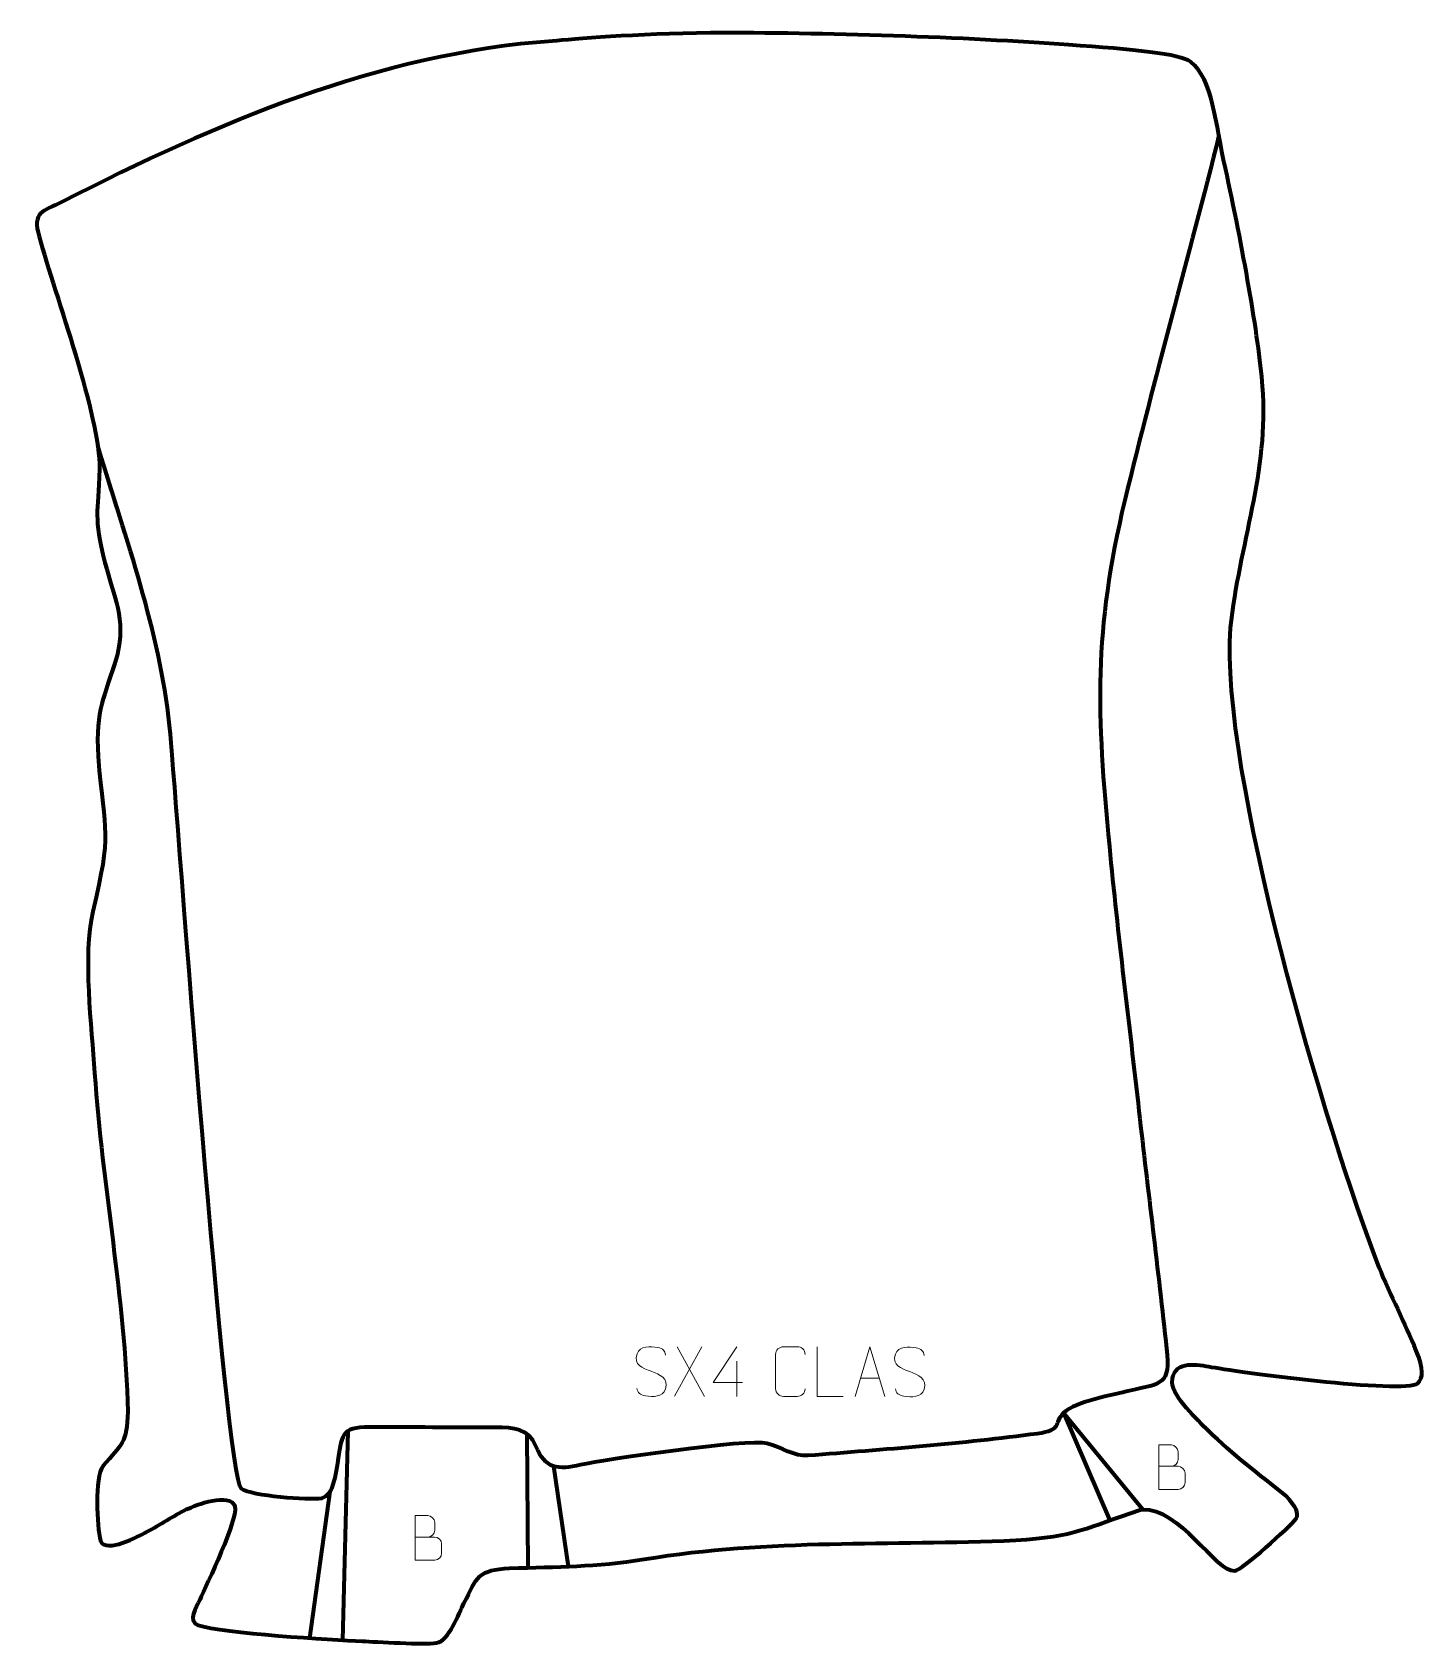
# Model space of a CAD drawing. Header units: millimetres. Extents: x -332 to 368, y -440 to 371.
import ezdxf

# ---------------------------------------------------------------- set-up
doc = ezdxf.new("R2010")
doc.units = ezdxf.units.MM
doc.header["$MEASUREMENT"] = 0
for name, color, linetype in [('layer 1', 7, 'Continuous'), ('layer 2', 7, 'Continuous'), ('layer 3', 7, 'Continuous')]:
    doc.layers.add(name, color=color, linetype=linetype)

msp = doc.modelspace()

# ---------------------------------------------------------------- linework, layer by layer
at = {"layer": 'layer 1', "color": 250, "lineweight": 9}
for points, knots in [([(-20.9511, -302.8579), (-25.1994, -301.3875), (-30.1075, -299.5917), (-28.1024, -294.0714), (-28.1024, -294.0714), (-26.5989, -289.9315), (-21.3853, -290.32), (-17.7817, -290.9211), (-17.7817, -290.9211), (-14.9211, -291.3983), (-14.0564, -292.6115), (-13.7458, -294.6956)], [0, 0, 0, 0, 0.25, 0.25, 0.25, 0.25, 0.5, 0.5, 0.5, 0.5, 1, 1, 1, 1]), ([(24.9997, -308.5863), (24.9997, -308.5863), (10.178, -308.5863), (10.178, -308.5863), (10.178, -308.5863), (10.178, -308.5863), (22.0556, -290.5158), (22.0556, -290.5158)], [0, 0, 0, 0, 0.33333333, 0.33333333, 0.33333333, 0.33333333, 1, 1, 1, 1]), ([(56.4665, -311.6908), (56.3267, -314.0142), (54.6495, -315.4938), (52.5018, -315.5046), (52.5018, -315.5046), (50.1699, -315.5042), (47.838, -315.5042), (45.5065, -315.5046), (45.5065, -315.5046), (43.5815, -315.61), (41.6094, -313.7255), (41.6206, -311.7082), (41.6206, -311.7082), (41.621, -305.9381), (41.621, -300.1684), (41.6206, -294.3991), (41.6206, -294.3991), (41.6248, -292.261), (43.3715, -290.5418), (45.5239, -290.5553), (45.5239, -290.5553), (47.8496, -290.5553), (50.1757, -290.5553), (52.5018, -290.5553), (52.5018, -290.5553), (54.4484, -290.5198), (56.4398, -292.0113), (56.4665, -294.4489)], [0, 0, 0, 0, 0.125, 0.125, 0.125, 0.125, 0.25, 0.25, 0.25, 0.25, 0.375, 0.375, 0.375, 0.375, 0.5, 0.5, 0.5, 0.5, 0.625, 0.625, 0.625, 0.625, 0.75, 0.75, 0.75, 0.75, 1, 1, 1, 1]), ([(75.518, -315.5086), (75.518, -315.5086), (62.5689, -315.5086), (62.5689, -315.5086), (62.5689, -315.5086), (62.5689, -315.5086), (62.5689, -290.555), (62.5689, -290.555)], [0, 0, 0, 0, 0.33333333, 0.33333333, 0.33333333, 0.33333333, 1, 1, 1, 1]), ([(81.573, -315.5085), (81.573, -315.5085), (88.944, -290.555), (88.944, -290.555), (88.944, -290.555), (88.944, -290.555), (96.5139, -315.5085), (96.5139, -315.5085)], [0, 0, 0, 0, 0.33333333, 0.33333333, 0.33333333, 0.33333333, 1, 1, 1, 1]), ([(109.0435, -303.0318), (104.7952, -301.5614), (99.8871, -299.7656), (101.8922, -294.2453), (101.8922, -294.2453), (103.3957, -290.1054), (108.6093, -290.4939), (112.2129, -291.095), (112.2129, -291.095), (115.0735, -291.5722), (115.9382, -292.7854), (116.2488, -294.8695)], [0, 0, 0, 0, 0.25, 0.25, 0.25, 0.25, 0.5, 0.5, 0.5, 0.5, 1, 1, 1, 1]), ([(-20.9511, -302.858), (-16.9325, -304.5047), (-11.903, -306.393), (-13.737, -311.7533), (-13.737, -311.7533), (-15.1968, -316.0197), (-20.1076, -315.763), (-23.8337, -315.2083), (-23.8337, -315.2083), (-26.5837, -314.7985), (-27.8046, -313.585), (-28.1826, -311.4728)], [0, 0, 0, 0, 0.25, 0.25, 0.25, 0.25, 0.5, 0.5, 0.5, 0.5, 1, 1, 1, 1]), ([(109.0435, -303.0319), (113.0621, -304.6786), (118.0916, -306.5669), (116.2576, -311.9272), (116.2576, -311.9272), (114.7978, -316.1936), (109.887, -315.9369), (106.1609, -315.3822), (106.1609, -315.3822), (103.4109, -314.9724), (102.19, -313.7589), (101.812, -311.6467)], [0, 0, 0, 0, 0.25, 0.25, 0.25, 0.25, 0.5, 0.5, 0.5, 0.5, 1, 1, 1, 1]), ([(234.2085, -350.6792), (237.4675, -350.6788), (240.7269, -350.6788), (243.9866, -350.6792), (243.9866, -350.6792), (245.7559, -350.6947), (247.4788, -352.2497), (247.4788, -354.0855), (247.4788, -354.0855), (247.4785, -355.0963), (247.4785, -357.8276), (247.4788, -358.8387), (247.4788, -358.8387), (247.4947, -360.5028), (246.1134, -362.3066), (244.034, -362.2914), (244.034, -362.2914), (240.774, -362.2911), (237.5143, -362.2911), (234.255, -362.2914), (234.255, -362.2914), (234.255, -354.841), (234.255, -347.3909), (234.255, -339.9411), (234.255, -339.9411), (236.3811, -339.9411), (238.5075, -339.9411), (240.634, -339.9411), (240.634, -339.9411), (242.1395, -339.9253), (244.0175, -341.6365), (244.0334, -343.3942), (244.0334, -343.3942), (244.033, -345.2448), (244.033, -345.3755), (244.0334, -347.2264), (244.0334, -347.2264), (244.0488, -349.077), (242.3879, -350.6947), (240.5875, -350.6792)], [0, 0, 0, 0, 0.09090909, 0.09090909, 0.09090909, 0.09090909, 0.18181818, 0.18181818, 0.18181818, 0.18181818, 0.27272727, 0.27272727, 0.27272727, 0.27272727, 0.36363636, 0.36363636, 0.36363636, 0.36363636, 0.45454545, 0.45454545, 0.45454545, 0.45454545, 0.54545455, 0.54545455, 0.54545455, 0.54545455, 0.63636364, 0.63636364, 0.63636364, 0.63636364, 0.72727273, 0.72727273, 0.72727273, 0.72727273, 0.81818182, 0.81818182, 0.81818182, 0.81818182, 1, 1, 1, 1]), ([(-139.6397, -386.2256), (-136.3807, -386.2252), (-133.1213, -386.2252), (-129.8616, -386.2256), (-129.8616, -386.2256), (-128.0923, -386.2411), (-126.3694, -387.7961), (-126.3694, -389.6319), (-126.3694, -389.6319), (-126.3697, -390.6427), (-126.3697, -393.374), (-126.3694, -394.3851), (-126.3694, -394.3851), (-126.3535, -396.0492), (-127.7348, -397.853), (-129.8142, -397.8378), (-129.8142, -397.8378), (-133.0742, -397.8375), (-136.3339, -397.8375), (-139.5932, -397.8378), (-139.5932, -397.8378), (-139.5932, -390.3874), (-139.5932, -382.9373), (-139.5932, -375.4875), (-139.5932, -375.4875), (-137.4671, -375.4875), (-135.3407, -375.4875), (-133.2142, -375.4875), (-133.2142, -375.4875), (-131.7087, -375.4717), (-129.8307, -377.1829), (-129.8148, -378.9406), (-129.8148, -378.9406), (-129.8152, -380.7912), (-129.8152, -380.9219), (-129.8148, -382.7728), (-129.8148, -382.7728), (-129.7994, -384.6234), (-131.4603, -386.2411), (-133.2607, -386.2256)], [0, 0, 0, 0, 0.09090909, 0.09090909, 0.09090909, 0.09090909, 0.18181818, 0.18181818, 0.18181818, 0.18181818, 0.27272727, 0.27272727, 0.27272727, 0.27272727, 0.36363636, 0.36363636, 0.36363636, 0.36363636, 0.45454545, 0.45454545, 0.45454545, 0.45454545, 0.54545455, 0.54545455, 0.54545455, 0.54545455, 0.63636364, 0.63636364, 0.63636364, 0.63636364, 0.72727273, 0.72727273, 0.72727273, 0.72727273, 0.81818182, 0.81818182, 0.81818182, 0.81818182, 1, 1, 1, 1])]:
    msp.add_open_spline(points, degree=3, knots=knots, dxfattribs=at)
for points in [[(4.4592, -290.555), (4.4592, -290.555), (-9.2814, -315.4508), (-9.2814, -315.4508)], [(-7.8268, -290.555), (-7.8268, -290.555), (5.9138, -315.5085), (5.9138, -315.5085)], [(22.0556, -297.8252), (22.0556, -297.8252), (22.0556, -315.4899), (22.0556, -315.4899)], [(84.2956, -306.2591), (84.2956, -306.2591), (93.7913, -306.2591), (93.7913, -306.2591)]]:
    msp.add_open_spline(points, degree=3, dxfattribs=at)
at = {"layer": 'layer 2', "color": 142, "lineweight": 158}
for points, knots in [([(264.5342, 318.7254), (249.3548, 257.449), (232.0117, 196.4594), (217.2139, 135.2141), (217.2139, 135.2141), (201.4054, 69.3555), (202.9596, 27.8016), (209.4232, -38.9301), (209.4232, -38.9301), (213.7104, -83.1919), (219.3144, -127.8869), (224.3244, -172.1364), (224.3244, -172.1364), (228.8236, -211.8745), (233.9111, -251.7384), (238.1892, -291.456), (238.1892, -291.456), (240.1708, -309.8526), (236.083, -308.87), (219.6115, -312.7131), (219.6115, -312.7131), (210.9752, -314.772), (192.7215, -318.0516), (186.3465, -323.7503), (186.3465, -323.7503), (181.0081, -329.2459), (186.1637, -332.5202), (173.1034, -334.286), (173.1034, -334.286), (135.8142, -339.3275), (95.5257, -342.2607), (57.9707, -345.3089), (57.9707, -345.3089), (50.5756, -345.9022), (44.9158, -341.0212), (37.3506, -339.169), (37.3506, -339.169), (27.3707, -336.7256), (-43.9232, -347.2611), (-56.4533, -349.9746), (-56.4533, -349.9746), (-67.9336, -352.4608), (-74.1772, -352.2299), (-78.9612, -340.5406), (-78.9612, -340.5406), (-82.6268, -331.5843), (-90.1144, -331.1402), (-99.2218, -331.186), (-99.2218, -331.186), (-120.3301, -331.2917), (-141.4199, -330.8796), (-162.5281, -330.9028), (-162.5281, -330.9028), (-177.4066, -330.9266), (-176.5314, -335.4439), (-178.7314, -349.0721), (-178.7314, -349.0721), (-179.5059, -353.8704), (-180.8545, -365.7407), (-186.7168, -366.7862), (-186.7168, -366.7862), (-193.3168, -367.9633), (-221.9356, -365.6773), (-227.0772, -361.9451), (-227.0772, -361.9451), (-235.0285, -356.1734), (-259.4012, -19.4303), (-262.7417, 17.4905), (-262.7417, 17.4905), (-267.0807, 65.3824), (-283.569, 111.1622), (-297.5544, 156.8552), (-297.5544, 156.8552), (-297.5544, 156.8552), (-298.4345, 159.7562), (-298.4345, 159.7562), (-298.4345, 159.7562), (-298.4345, 159.7562), (-299.3146, 162.6573), (-299.3146, 162.6573)], [0, 0, 0, 0, 0.04761905, 0.04761905, 0.04761905, 0.04761905, 0.0952381, 0.0952381, 0.0952381, 0.0952381, 0.14285714, 0.14285714, 0.14285714, 0.14285714, 0.19047619, 0.19047619, 0.19047619, 0.19047619, 0.23809524, 0.23809524, 0.23809524, 0.23809524, 0.28571429, 0.28571429, 0.28571429, 0.28571429, 0.33333333, 0.33333333, 0.33333333, 0.33333333, 0.38095238, 0.38095238, 0.38095238, 0.38095238, 0.42857143, 0.42857143, 0.42857143, 0.42857143, 0.47619048, 0.47619048, 0.47619048, 0.47619048, 0.52380952, 0.52380952, 0.52380952, 0.52380952, 0.57142857, 0.57142857, 0.57142857, 0.57142857, 0.61904762, 0.61904762, 0.61904762, 0.61904762, 0.66666667, 0.66666667, 0.66666667, 0.66666667, 0.71428571, 0.71428571, 0.71428571, 0.71428571, 0.76190476, 0.76190476, 0.76190476, 0.76190476, 0.80952381, 0.80952381, 0.80952381, 0.80952381, 0.85714286, 0.85714286, 0.85714286, 0.85714286, 0.9047619, 0.9047619, 0.9047619, 0.9047619, 1, 1, 1, 1]), ([(226.2136, -372.4135), (226.2136, -372.4135), (186.3465, -323.7503), (186.3465, -323.7503), (186.3465, -323.7503), (186.3465, -323.7503), (209.7289, -377.8576), (209.7289, -377.8576)], [0, 0, 0, 0, 0.33333333, 0.33333333, 0.33333333, 0.33333333, 1, 1, 1, 1])]:
    msp.add_open_spline(points, degree=3, knots=knots, dxfattribs=at)
for points in [[(-173.4762, -332.974), (-173.4762, -332.974), (-176.2445, -438.0628), (-176.2445, -438.0628)], [(-82.8881, -401.6397), (-82.8881, -401.6397), (-83.3219, -334.4916), (-83.3219, -334.4916)], [(-70.1274, -350.6036), (-70.1274, -350.6036), (-62.7834, -401.066), (-62.7834, -401.066)], [(-182.5572, -363.4127), (-182.5572, -363.4127), (-192.8097, -437.0242), (-192.8097, -437.0242)]]:
    msp.add_open_spline(points, degree=3, dxfattribs=at)
at = {"layer": 'layer 3', "color": 242, "lineweight": 158}
msp.add_open_spline([(-316.8889, 285.3462), (-239.9406, 324.9153), (-157.4792, 359.9071), (-70.5221, 366.1271), (-70.5221, 366.1271), (-60.6381, 366.8341), (-29.0901, 369.9316), (8.8106, 370.1757), (8.8106, 370.1757), (65.0287, 370.5376), (137.812, 367.9352), (189.0682, 364.2044), (189.0682, 364.2044), (221.1893, 361.8664), (245.0595, 359.7339), (250.4705, 355.5961), (250.4705, 355.5961), (261.3047, 347.311), (262.8581, 324.5242), (267.7941, 302.1059), (267.7941, 302.1059), (276.3478, 263.2574), (284.5491, 217.5556), (286.5122, 192.4579), (286.5122, 192.4579), (289.873, 149.4906), (274.6682, 112.4868), (270.4356, 70.9886), (270.4356, 70.9886), (264.731, -0.5116), (318.5528, -182.2792), (345.1174, -250.6877), (345.1174, -250.6877), (350.9176, -264.9314), (358.006, -278.5635), (363.7801, -292.59), (363.7801, -292.59), (367.5322, -301.7048), (367.2721, -306.4567), (364.553, -308.7903), (364.553, -308.7903), (357.8407, -314.5514), (271.4112, -302.7654), (259.494, -300.5386), (259.494, -300.5386), (252.0027, -299.1193), (241.3401, -297.6517), (241.0025, -308.4576), (241.0025, -308.4576), (241.6134, -316.1861), (253.607, -327.1838), (259.1708, -332.7381), (259.1708, -332.7381), (271.8478, -345.1532), (284.5383, -354.5239), (298.1412, -365.5852), (298.1412, -365.5852), (303.5743, -371.0999), (304.7397, -374.2601), (303.4334, -376.9672), (303.4334, -376.9672), (300.2035, -381.1353), (276.2369, -402.936), (272.3826, -403.205), (272.3826, -403.205), (263.0192, -403.8585), (244.0759, -370.9398), (226.2136, -372.4135), (226.2136, -372.4135), (226.2136, -372.4135), (224.9297, -372.607), (224.9297, -372.607), (224.9297, -372.607), (197.9321, -381.4692), (192.5704, -386.0217), (162.3924, -387.8497), (162.3924, -387.8497), (98.606, -390.6818), (39.2712, -386.9182), (-24.5308, -397.3942), (-24.5308, -397.3942), (-49.04, -401.2421), (-67.6994, -401.3028), (-92.1521, -401.8314), (-92.1521, -401.8314), (-108.1334, -402.8478), (-108.3156, -405.9787), (-115.1351, -419.5532), (-115.1351, -419.5532), (-117.7828, -424.8235), (-122.6096, -438.4693), (-128.9688, -439.49), (-128.9688, -439.49), (-134.7058, -440.4107), (-159.5809, -438.9554), (-166.3315, -438.6062), (-166.3315, -438.6062), (-181.391, -437.827), (-236.5533, -434.7389), (-248.8439, -430.4985), (-248.8439, -430.4985), (-254.2165, -428.4656), (-249.7714, -421.6974), (-248.0102, -417.8324), (-248.0102, -417.8324), (-244.5329, -410.2061), (-228.4296, -376.7997), (-230.3152, -370.8985), (-230.3152, -370.8985), (-232.6825, -363.4899), (-250.2187, -370.1393), (-254.5782, -372.2888), (-254.5782, -372.2888), (-261.4401, -375.6722), (-267.8774, -380.0531), (-274.696, -383.6506), (-274.696, -383.6506), (-278.7458, -385.7332), (-295.1146, -394.8013), (-297.9327, -388.1985), (-297.9327, -388.1985), (-299.6535, -380.8499), (-301.0851, -356.2734), (-296.5591, -350.4613), (-296.5591, -350.4613), (-287.4471, -339.7738), (-284.5269, -338.8355), (-284.1824, -323.2471), (-284.1824, -323.2471), (-285.579, -266.3842), (-297.0394, -209.8104), (-300.8618, -152.7716), (-300.8618, -152.7716), (-302.4434, -129.6123), (-306.9116, -93.5938), (-301.8233, -71.6955), (-301.8233, -71.6955), (-292.0281, -30.7806), (-295.7938, -34.1447), (-299.1373, 6.3074), (-299.1373, 6.3074), (-300.3749, 31.1567), (-296.1095, 34.9891), (-289.556, 57.1726), (-289.556, 57.1726), (-285.1062, 75.766), (-291.1489, 86.1743), (-295.6421, 103.6977), (-295.6421, 103.6977), (-301.5267, 127.9096), (-299.2642, 127.4691), (-298.3764, 150.9168), (-298.3764, 150.9168), (-298.1315, 177.6229), (-320.4994, 237.5525), (-328.7806, 267.7569), (-328.7806, 267.7569), (-332.2214, 280.3063), (-327.3209, 280.2404), (-316.8889, 285.3462)], degree=3, knots=[0, 0, 0, 0, 0.02439024, 0.02439024, 0.02439024, 0.02439024, 0.04878049, 0.04878049, 0.04878049, 0.04878049, 0.07317073, 0.07317073, 0.07317073, 0.07317073, 0.09756098, 0.09756098, 0.09756098, 0.09756098, 0.12195122, 0.12195122, 0.12195122, 0.12195122, 0.14634146, 0.14634146, 0.14634146, 0.14634146, 0.17073171, 0.17073171, 0.17073171, 0.17073171, 0.19512195, 0.19512195, 0.19512195, 0.19512195, 0.2195122, 0.2195122, 0.2195122, 0.2195122, 0.24390244, 0.24390244, 0.24390244, 0.24390244, 0.26829268, 0.26829268, 0.26829268, 0.26829268, 0.29268293, 0.29268293, 0.29268293, 0.29268293, 0.31707317, 0.31707317, 0.31707317, 0.31707317, 0.34146341, 0.34146341, 0.34146341, 0.34146341, 0.36585366, 0.36585366, 0.36585366, 0.36585366, 0.3902439, 0.3902439, 0.3902439, 0.3902439, 0.41463415, 0.41463415, 0.41463415, 0.41463415, 0.43902439, 0.43902439, 0.43902439, 0.43902439, 0.46341463, 0.46341463, 0.46341463, 0.46341463, 0.48780488, 0.48780488, 0.48780488, 0.48780488, 0.51219512, 0.51219512, 0.51219512, 0.51219512, 0.53658537, 0.53658537, 0.53658537, 0.53658537, 0.56097561, 0.56097561, 0.56097561, 0.56097561, 0.58536585, 0.58536585, 0.58536585, 0.58536585, 0.6097561, 0.6097561, 0.6097561, 0.6097561, 0.63414634, 0.63414634, 0.63414634, 0.63414634, 0.65853659, 0.65853659, 0.65853659, 0.65853659, 0.68292683, 0.68292683, 0.68292683, 0.68292683, 0.70731707, 0.70731707, 0.70731707, 0.70731707, 0.73170732, 0.73170732, 0.73170732, 0.73170732, 0.75609756, 0.75609756, 0.75609756, 0.75609756, 0.7804878, 0.7804878, 0.7804878, 0.7804878, 0.80487805, 0.80487805, 0.80487805, 0.80487805, 0.82926829, 0.82926829, 0.82926829, 0.82926829, 0.85365854, 0.85365854, 0.85365854, 0.85365854, 0.87804878, 0.87804878, 0.87804878, 0.87804878, 0.90243902, 0.90243902, 0.90243902, 0.90243902, 0.92682927, 0.92682927, 0.92682927, 0.92682927, 0.95121951, 0.95121951, 0.95121951, 0.95121951, 1, 1, 1, 1], dxfattribs=at)

doc.saveas('drawing.dxf')
